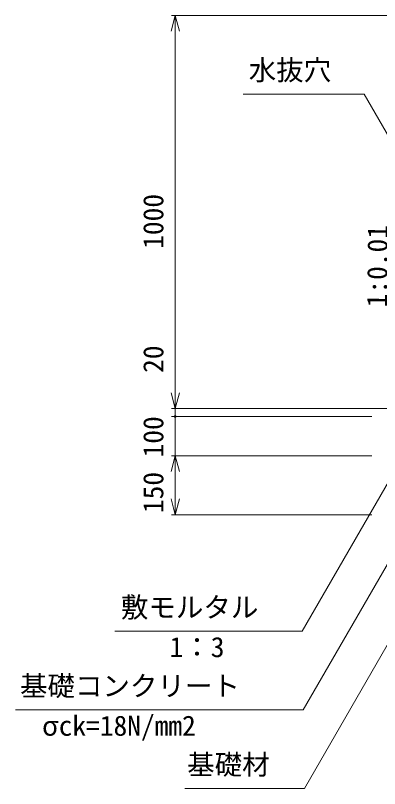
# Model space of a CAD drawing. Units: millimetres, scale not verified. Extents: x 748 to 253048, y 13754 to 73154.
# Drawn here: x 11171 to 15805, y 54684 to 64517 of the extents above; entities that cross this region are included whole.
import ezdxf
from ezdxf.enums import TextEntityAlignment as Align

# ---------------------------------------------------------------- set-up
doc = ezdxf.new("R2010")
doc.units = ezdxf.units.MM
doc.header["$LTSCALE"] = 300
for name, color, linetype, lineweight in [('0_2', 1, 'Continuous', 18), ('D-STR-DIM', 7, 'Continuous', 18), ('D-STR-HTXT', 7, 'Continuous', 18)]:
    doc.layers.add(name, color=color, linetype=linetype, lineweight=lineweight)
doc.styles.add('ＭＳ ゴシック', font='')
doc.styles.get('ＭＳ ゴシック').set_extended_font_data('MS Gothic')

msp = doc.modelspace()

# ---------------------------------------------------------------- linework, layer by layer
at = {"layer": '0_2'}
for p, q in [((13151.7, 64316.7), (13205.3, 64516.7)), ((13205.3, 64516.7), (13258.9, 64316.7)), ((13205.3, 64516.7), (13205.3, 64316.7)), ((13205.3, 59516.7), (13151.7, 59716.7)), ((13205.3, 59516.7), (13151.7, 59716.7)), ((13258.9, 59716.7), (13205.3, 59516.7)), ((13205.3, 59516.7), (13205.3, 59716.7)), ((13258.9, 59716.7), (13205.3, 59516.7)), ((13205.3, 59516.7), (13205.3, 59716.7)), ((13151.7, 58716.7), (13205.3, 58916.7)), ((13205.3, 58916.7), (13258.9, 58716.7)), ((13205.3, 58916.7), (13205.3, 58716.7)), ((13205.3, 58166.7), (13151.7, 58366.7)), ((13258.9, 58366.7), (13205.3, 58166.7)), ((13205.3, 58166.7), (13205.3, 58366.7))]:
    msp.add_line(p, q, dxfattribs=at)
for start, end in [(90, 270), (90, 270), (270, 90), (270, 90)]:
    msp.add_arc((13205.3, 59416.7), 12.5, start, end, dxfattribs=at)
at = {"layer": 'D-STR-DIM'}
for p, q in [((16005.3, 64516.7), (13155.3, 64516.7)), ((13205.3, 64316.7), (13205.3, 59716.7)), ((13205.3, 59716.7), (13205.3, 60482.4)), ((15955.3, 59516.7), (13155.3, 59516.7)), ((15955.3, 59516.7), (13155.3, 59516.7)), ((13205.3, 59416.7), (13205.3, 59516.7)), ((15705.3, 59416.7), (13155.3, 59416.7)), ((15705.3, 59416.7), (13155.3, 59416.7)), ((13205.3, 58916.7), (13205.3, 59416.7)), ((13205.3, 59416.7), (13205.3, 59216.7)), ((15705.3, 58916.7), (13155.3, 58916.7)), ((15705.3, 58916.7), (13155.3, 58916.7)), ((13205.3, 58366.7), (13205.3, 58716.7)), ((15705.3, 58166.7), (13155.3, 58166.7))]:
    msp.add_line(p, q, dxfattribs=at)
at = {"layer": 'D-STR-HTXT'}
for p, q in [((15608, 63516.7), (14070.7, 63516.7)), ((16085.3, 62689.9), (15608, 63516.7)), ((16336.9, 59310.9), (14820.3, 56684.1)), ((16728, 58961.9), (14835.1, 55684.1)), ((16884, 58216.3), (14849.9, 54684.1)), ((14820.3, 56684.1), (12436.2, 56684.1)), ((14835.1, 55684.1), (11171.1, 55684.1)), ((14849.9, 54684.1), (13327.1, 54684.1))]:
    msp.add_line(p, q, dxfattribs=at)

# ---------------------------------------------------------------- texts
at = {"layer": 'D-STR-DIM', "color": 1, "style": 'ＭＳ ゴシック'}
for s, p in [('1000', (13130.3, 61548.5)), ('20', (13130.3, 59970.4)), (' 100', (13130.3, 58720.8)), ('150', (13130.3, 58187.3))]:
    msp.add_text(s, height=256.6, rotation=90, dxfattribs=at).set_placement(p, align=Align.BOTTOM_LEFT)
at = {"layer": 'D-STR-HTXT', "color": 1, "style": 'ＭＳ ゴシック'}
for s, p in [('水抜穴', (14139.8, 63616.7)), ('敷モルタル', (12513, 56784.1)), ('1：3', (13132.4, 56278.3)), ('基礎コンクリート', (11228, 55784.1)), ('σck=18N/mm2', (11508.6, 55278.3)), ('基礎材', (13356.5, 54784.1))]:
    msp.add_text(s, height=256.6, dxfattribs=at).set_placement(p, align=Align.BOTTOM_LEFT)
msp.add_text('1:0.01', height=256.6, rotation=89.427, dxfattribs=at).set_placement((15976.3, 60802.2), align=Align.BOTTOM_LEFT)

doc.saveas('drawing.dxf')
